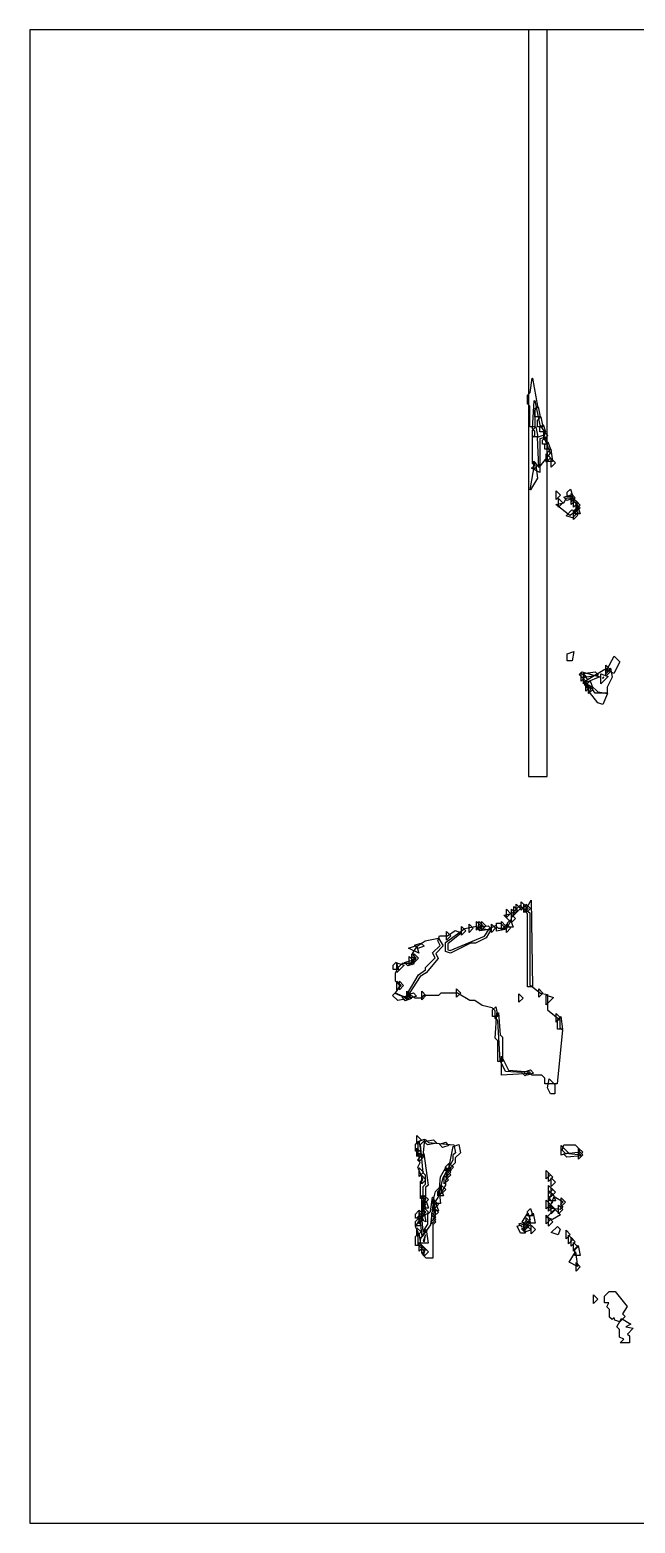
# Model space of a CAD drawing. Header units: millimetres. Extents: x 0 to 289, y 0 to 289.
# Drawn here: x 0 to 117.2, y 0 to 289.1 of the extents above; entities that cross this region are included whole.
import ezdxf

# ---------------------------------------------------------------- set-up
doc = ezdxf.new("R2010")
doc.units = ezdxf.units.MM
for name, color, linetype in [('CUT_OUTLINE', 5, 'Continuous'), ('CUT_SLOT', 1, 'Continuous'), ('ENG_D', 3, 'Continuous'), ('ENG_K', 2, 'Continuous'), ('ENG_L', 4, 'Continuous')]:
    doc.layers.add(name, color=color, linetype=linetype)

msp = doc.modelspace()

# ---------------------------------------------------------------- linework, layer by layer
at = {"layer": 'CUT_OUTLINE'}
msp.add_lwpolyline([(0, 0), (289.14, 0), (289.14, 289.14), (0, 289.14), (0, 0)], close=True, dxfattribs=at)
at = {"layer": 'CUT_SLOT'}
msp.add_lwpolyline([(96.6, 144.57), (100.16, 144.57), (100.16, 289.14), (96.6, 289.14), (96.6, 144.57)], close=True, dxfattribs=at)
msp.add_lwpolyline([(96.6, 144.57), (100.16, 144.57), (100.16, 289.14), (96.6, 289.14), (96.6, 144.57)], close=True, dxfattribs=at)
at = {"layer": 'ENG_D'}
for points in [[(97.34, 205.19), (97.34, 210.21), (97.82, 210.69), (97.82, 211.45), (97.34, 211.94), (97.65, 217.33), (97.83, 217.34), (98.77, 212.61), (99.78, 211.11), (99.46, 210.16), (98.79, 209.93), (98.79, 203.45), (97.18, 204.26), (97.72, 204.81), (97.34, 205.19)], [(99.27, 208.9), (99.27, 209.72), (99.86, 210.31), (100.33, 208.9), (99.27, 208.9)], [(99.75, 208.76), (100.34, 209.35), (100.81, 207.94), (99.75, 207.94), (99.75, 208.76)], [(99.99, 205.43), (99.99, 207.07), (100.82, 206.25), (99.99, 205.43)], [(103.23, 197.58), (102.4, 196.75), (102.4, 198.4), (103.23, 197.58)], [(104.02, 198.02), (103.4, 198.65), (104.64, 199.06), (105.26, 198.44), (104.02, 198.02)], [(104.81, 197.24), (104.81, 198.88), (105.63, 198.06), (104.81, 197.24)], [(105.29, 198.4), (106.12, 197.58), (105.29, 196.75), (105.29, 198.4)], [(105.78, 197.44), (106.6, 196.61), (105.78, 195.79), (105.78, 197.44)], [(106.22, 195.75), (105.12, 194.65), (103.88, 195.06), (104.99, 196.17), (106.22, 195.75)], [(107.46, 163.02), (111.35, 165.35), (111.8, 164.91), (112.43, 165.54), (112.77, 163.81), (111.8, 161.86), (111.8, 160.71), (109.51, 160.71), (108.4, 162.27), (107.94, 161.82), (107.46, 162.3), (107.46, 163.02)], [(110.9, 163.69), (110.94, 163.57), (111.15, 163.77), (110.9, 163.69)], [(92.13, 87.48), (91.08, 89.57), (90.6, 97.24), (90.11, 97.72), (90.11, 99.17), (89.51, 99.78), (87.61, 100.25), (86.19, 101.2), (85.23, 101.2), (82.82, 102.64), (79.61, 102.64), (79.13, 102.16), (76.24, 102.16), (75.76, 101.68), (74.63, 101.68), (73.16, 102.56), (75.24, 106.19), (76.62, 107.11), (76.62, 107.56), (78.5, 109.44), (78.01, 110.4), (79.46, 111.85), (79.01, 112.74), (79.34, 113.73), (80.89, 113.73), (82.37, 114.72), (83.62, 114.3), (80.96, 112.17), (80.96, 111.01), (81.43, 110.85), (88.03, 113.68), (88.99, 115.12), (90.16, 115.71), (90.7, 115.17), (92.38, 115.17), (93.28, 116.8), (93.01, 116.52), (91.79, 117.73), (93.37, 118.05), (94.91, 119.58), (96.86, 118.19), (96.86, 104.21), (98.89, 102.63), (100.23, 102.36), (100.23, 99.39), (102.64, 97.46), (102.64, 96), (103.14, 95.51), (102.14, 85.05), (99.75, 85.05), (99.75, 86.16), (99.17, 86.74), (97.29, 86.74), (96.43, 87.17), (95.9, 86.64), (95.31, 87.23), (92.13, 87.48)], [(96.14, 118.21), (96.14, 119.85), (96.96, 119.03), (96.14, 118.21)], [(85.05, 114.35), (85.05, 116), (85.88, 115.17), (85.05, 114.35)], [(88.75, 115.67), (89.42, 115), (87.14, 114.68), (86.47, 115.34), (88.75, 115.67)], [(86.5, 116.48), (87.32, 115.65), (86.5, 114.83), (86.5, 116.48)], [(83.61, 115.51), (84.43, 114.69), (83.61, 113.87), (83.61, 115.51)], [(75.35, 110.36), (73.34, 111.36), (74.85, 111.86), (75.35, 110.36)], [(74.45, 110.21), (75.28, 109.39), (74.45, 108.57), (74.45, 110.21)], [(74.49, 111.9), (75.72, 112.32), (76.34, 111.69), (75.11, 111.28), (74.49, 111.9)], [(71.08, 108.52), (72.49, 108.05), (71.08, 106.64), (71.08, 108.52)], [(72.56, 108.53), (73.79, 108.94), (74.42, 108.32), (73.18, 107.91), (72.56, 108.53)], [(74.79, 108.91), (73.97, 108.09), (73.97, 109.73), (74.79, 108.91)], [(71.56, 103.27), (71.56, 104.91), (72.38, 104.09), (71.56, 103.27)], [(70.78, 102.69), (73.33, 101.6), (71.24, 101.18), (70.26, 102.16), (70.78, 102.69)], [(73.01, 102.98), (73.83, 102.16), (73.01, 101.34), (73.01, 102.98)], [(74.93, 70.98), (74.93, 72.62), (75.76, 71.8), (74.93, 70.98)], [(76.57, 60.19), (76.09, 60.67), (76.57, 61.63), (76.04, 62.16), (76.52, 62.65), (76.14, 63.03), (76.14, 65.16), (76.62, 65.64), (76.62, 67.37), (76.15, 67.84), (75.65, 73.34), (76.62, 74.31), (77.21, 73.72), (82.12, 73.23), (82.42, 71.72), (81.92, 71.22), (81.92, 70.29), (79.98, 66.89), (79.01, 63.03), (78.06, 61.6), (77.58, 57.74), (75.97, 55.49), (75.65, 58.35), (76.57, 60.19)], [(104.29, 71.7), (102.88, 71.23), (102.88, 73.11), (104.29, 71.7)], [(106.26, 72.62), (107.08, 71.8), (106.26, 70.98), (106.26, 72.62)], [(76.24, 70.84), (75.42, 70.02), (75.42, 71.66), (76.24, 70.84)], [(81.2, 68.09), (81.2, 69.73), (82.02, 68.91), (81.2, 68.09)], [(106.78, 71.14), (104, 70.83), (103.32, 71.5), (106.11, 71.81), (106.78, 71.14)], [(76.24, 67.95), (75.42, 67.12), (75.42, 68.77), (76.24, 67.95)], [(76.72, 66.5), (75.9, 65.68), (75.9, 67.32), (76.72, 66.5)], [(80.24, 67.32), (81.06, 66.5), (80.24, 65.68), (80.24, 67.32)], [(80.72, 68.77), (81.54, 67.95), (80.72, 67.12), (80.72, 68.77)], [(80.09, 63.37), (79.03, 63.37), (79.03, 64.19), (79.62, 64.78), (80.09, 63.37)], [(76.72, 62.65), (75.9, 61.82), (75.9, 63.47), (76.72, 62.65)], [(75.9, 62.51), (76.72, 61.68), (75.9, 60.86), (75.9, 62.51)], [(78.31, 60.86), (78.31, 62.51), (79.13, 61.68), (78.31, 60.86)], [(78.31, 61.06), (79.13, 60.24), (78.31, 59.41), (78.31, 61.06)], [(103.27, 62.21), (102.74, 61.68), (103.23, 61.2), (102.73, 60.7), (100.61, 61.01), (101.57, 63.24), (103.27, 62.21)], [(76.24, 59.75), (75.42, 58.93), (75.42, 60.58), (76.24, 59.75)], [(75.42, 59.61), (76.24, 58.79), (75.42, 57.97), (75.42, 59.61)], [(77.83, 58.45), (77.83, 60.1), (78.65, 59.27), (77.83, 58.45)], [(96.58, 57.72), (95.35, 57.31), (94.73, 57.93), (95.96, 58.34), (96.58, 57.72)], [(96.96, 58.31), (96.14, 57.49), (96.14, 59.13), (96.96, 58.31)], [(75.76, 56.38), (74.93, 55.56), (74.93, 57.2), (75.76, 56.38)], [(75.66, 55), (76.76, 56.85), (77.14, 54.21), (75.66, 54.21), (75.66, 55)], [(95.83, 56.35), (95.21, 56.97), (96.44, 57.38), (97.07, 56.76), (95.83, 56.35)], [(76.38, 51.7), (76.38, 53.35), (77.2, 52.53), (76.38, 51.7)]]:
    msp.add_lwpolyline(points, close=True, dxfattribs=at)
at = {"layer": 'ENG_K'}
for points in [[(98.32, 216.29), (97.82, 215.79), (97.82, 212.27), (96.86, 212.27), (96.86, 216.27), (96.38, 216.75), (96.38, 218.4), (96.87, 218.89), (97.27, 221.67), (97.37, 221.67), (98.32, 216.29)], [(97.82, 215.51), (98.45, 216.14), (98.84, 214.2), (97.82, 214.2), (97.82, 215.51)], [(98.31, 212.27), (98.31, 213.58), (98.94, 214.21), (99.32, 212.27), (98.31, 212.27)], [(97.97, 212.28), (98.36, 210.35), (97.34, 210.35), (97.34, 211.65), (97.97, 212.28)], [(99.85, 211.31), (98.79, 211.31), (98.79, 212.13), (99.38, 212.72), (99.85, 211.31)], [(100.33, 210.59), (99.51, 209.77), (99.51, 211.41), (100.33, 210.59)], [(98.32, 202.35), (96.94, 200.05), (96.91, 200.07), (97.78, 205.29), (97.9, 205.29), (98.32, 202.35)], [(100.23, 207.31), (100.89, 207.97), (101.23, 205.53), (100.23, 205.53), (100.23, 207.31)], [(101.78, 205.29), (100.96, 204.46), (100.96, 206.11), (101.78, 205.29)], [(104.09, 198.78), (104.09, 199.6), (104.68, 200.19), (105.15, 198.78), (104.09, 198.78)], [(105.63, 198.54), (104.81, 197.72), (104.81, 199.36), (105.63, 198.54)], [(105.53, 196.23), (106.12, 196.82), (106.59, 195.41), (105.53, 195.41), (105.53, 196.23)], [(105.78, 197.92), (106.6, 197.09), (105.78, 196.27), (105.78, 197.92)], [(106.12, 195.17), (105.29, 194.34), (105.29, 195.99), (106.12, 195.17)], [(105.01, 166.98), (104.09, 166.98), (104.09, 168.35), (105.37, 168.78), (105.01, 166.98)], [(113.19, 167.85), (114.26, 166.78), (113.11, 164.48), (111.71, 165.19), (113.19, 167.85)], [(106.91, 164.84), (110.36, 163.89), (107.89, 162.84), (106.4, 164.33), (106.91, 164.84)], [(111.56, 163.99), (111.56, 165.63), (112.38, 164.81), (111.56, 163.99)], [(109, 161.68), (107.94, 161.68), (107.94, 162.5), (108.53, 163.09), (109, 161.68)], [(108.4, 160.91), (108.8, 162.12), (109.99, 160.94), (111.9, 160.66), (110.97, 158.49), (109.97, 158.82), (108.4, 160.91)], [(97.35, 103.85), (96.38, 103.85), (96.38, 117.96), (95.83, 118.51), (97.09, 120.6), (97.35, 103.85)], [(86.98, 114.83), (86.98, 116.48), (87.8, 115.65), (86.98, 114.83)], [(90.36, 116.14), (91.18, 116.14), (92.29, 115.02), (90.36, 114.64), (90.36, 116.14)], [(94.07, 117.1), (93.25, 116.28), (93.25, 117.92), (94.07, 117.1)], [(81.54, 113.73), (80.72, 112.9), (80.72, 114.55), (81.54, 113.73)], [(73.93, 101.57), (72.7, 101.16), (72.08, 101.79), (73.31, 102.2), (73.93, 101.57)], [(74.9, 102.06), (73.66, 101.64), (73.04, 102.27), (74.28, 102.68), (74.9, 102.06)], [(75.9, 101.34), (75.9, 102.98), (76.72, 102.16), (75.9, 101.34)], [(83.47, 102.64), (82.64, 101.82), (82.64, 103.47), (83.47, 102.64)], [(98.55, 103.47), (99.37, 102.64), (98.55, 101.82), (98.55, 103.47)], [(99.99, 100.38), (99.99, 102.25), (101.4, 101.79), (99.99, 100.38)], [(90.26, 100), (90.65, 98.07), (89.63, 98.07), (89.63, 99.37), (90.26, 100)], [(90.6, 93.39), (90.11, 93.88), (90.43, 98.79), (90.75, 98.79), (91.07, 94.56), (91.56, 94.07), (91.56, 89.39), (90.6, 89.39), (90.6, 93.39)], [(101.92, 97), (101.92, 98.65), (102.74, 97.82), (101.92, 97)], [(102.16, 95.66), (102.16, 97.44), (102.81, 98.09), (103.16, 95.66), (102.16, 95.66)], [(92.68, 87.69), (96.86, 87.37), (96.86, 87.05), (91.32, 86.73), (91.32, 90.41), (92.68, 87.69)], [(96.93, 87.74), (97.55, 87.12), (96.31, 86.71), (95.69, 87.33), (96.93, 87.74)], [(100.81, 83.13), (100.22, 84.3), (100.57, 86.02), (101.68, 84.91), (101.68, 83.13), (100.81, 83.13)], [(74.93, 73.39), (74.93, 75.03), (75.76, 74.21), (74.93, 73.39)], [(75.18, 71.08), (75.18, 73.9), (76.41, 74.32), (76.12, 71.08), (75.18, 71.08)], [(78.15, 74.23), (78.8, 73.58), (77.02, 73.23), (76.37, 73.88), (78.15, 74.23)], [(81.16, 73.14), (79.93, 72.73), (79.31, 73.35), (80.54, 73.76), (81.16, 73.14)], [(83.07, 73.32), (83.39, 71.72), (82.4, 70.74), (82.4, 69.77), (81.05, 68.42), (81.95, 72.95), (83.07, 73.32)], [(76.62, 64.96), (76.62, 62.89), (75.66, 62.89), (75.66, 66.12), (76.1, 66.56), (75.15, 68.92), (75.61, 69.83), (75.08, 70.36), (76.31, 71.6), (77.12, 65.45), (76.62, 64.96)], [(81.53, 68.19), (80.48, 68.19), (80.48, 69.01), (81.06, 69.6), (81.53, 68.19)], [(106.26, 70.5), (106.26, 72.14), (107.08, 71.32), (106.26, 70.5)], [(80.48, 66.4), (80.48, 65.47), (79.18, 63.31), (79.52, 67.06), (80.59, 68.85), (80.98, 66.9), (80.48, 66.4)], [(99.99, 66.64), (99.99, 68.29), (100.82, 67.47), (99.99, 66.64)], [(100.47, 67.81), (101.3, 66.98), (100.47, 66.16), (100.47, 67.81)], [(101.78, 66.02), (100.96, 65.2), (100.96, 66.84), (101.78, 66.02)], [(78.57, 64.22), (79.21, 64.86), (79.54, 61.92), (78, 61.92), (78.57, 64.22)], [(100.47, 63.75), (100.47, 65.4), (101.3, 64.57), (100.47, 63.75)], [(100.47, 62.79), (100.47, 64.43), (101.3, 63.61), (100.47, 62.79)], [(100.72, 63.23), (101.3, 63.82), (101.77, 62.41), (100.72, 62.41), (100.72, 63.23)], [(101.78, 64.09), (100.96, 63.27), (100.96, 64.91), (101.78, 64.09)], [(75.18, 53.87), (75.18, 56.32), (74.66, 57.36), (75.82, 59.29), (76.13, 56.49), (76.15, 56.47), (77.1, 57.9), (77.1, 59.85), (77.6, 60.35), (78, 63.13), (78.18, 63.13), (78.56, 59.71), (78.12, 58.84), (78.65, 58.31), (78.07, 57.73), (78.07, 51.32), (76.76, 51.32), (76.04, 52.04), (76.52, 52.53), (75.18, 53.87)], [(75.9, 62.99), (76.72, 62.16), (75.9, 61.34), (75.9, 62.99)], [(77.2, 60.96), (76.14, 60.96), (76.14, 61.78), (76.73, 62.37), (77.2, 60.96)], [(76.38, 61.82), (76.38, 63.47), (77.2, 62.65), (76.38, 61.82)], [(77.2, 60.24), (76.38, 59.41), (76.38, 61.06), (77.2, 60.24)], [(96.38, 60.34), (96.97, 60.92), (97.44, 59.51), (96.38, 59.51), (96.38, 60.34)], [(99.99, 60.86), (99.99, 62.51), (100.82, 61.68), (99.99, 60.86)], [(102.79, 59.71), (101.23, 58.77), (100.03, 59.17), (101.68, 60.82), (102.79, 59.71)], [(101.3, 62.16), (100.47, 61.34), (100.47, 62.99), (101.3, 62.16)], [(101.3, 61.2), (100.47, 60.38), (100.47, 62.02), (101.3, 61.2)], [(100.96, 59.9), (100.96, 61.54), (101.78, 60.72), (100.96, 59.9)], [(103.23, 60.72), (102.4, 59.9), (102.4, 61.54), (103.23, 60.72)], [(102.88, 62.99), (103.71, 62.16), (102.88, 61.34), (102.88, 62.99)], [(76.71, 58.36), (75.01, 59.21), (76.29, 60.48), (76.71, 58.36)], [(95.95, 56.14), (95.03, 56.14), (94.35, 57.49), (95.6, 57.9), (95.95, 56.14)], [(95.35, 58.27), (96.44, 60.09), (96.9, 58.73), (95.9, 57.73), (95.35, 58.27)], [(97.88, 58.07), (96.86, 58.07), (96.86, 59.37), (97.49, 60), (97.88, 58.07)], [(100.82, 58.79), (99.99, 57.97), (99.99, 59.61), (100.82, 58.79)], [(101.3, 58.31), (100.47, 57.49), (100.47, 59.13), (101.3, 58.31)], [(76.61, 55.82), (76.2, 54.61), (76.42, 54.53), (76.61, 55.81), (76.61, 55.82)], [(97.92, 56.86), (97.1, 56.04), (97.1, 57.69), (97.92, 56.86)], [(102.68, 56.93), (102.31, 55.84), (100.99, 56.28), (102.16, 57.45), (102.68, 56.93)], [(104.67, 55.9), (103.85, 55.08), (103.85, 56.72), (104.67, 55.9)], [(104.33, 55.76), (105.15, 54.94), (104.33, 54.11), (104.33, 55.76)], [(105.63, 54.45), (104.81, 53.63), (104.81, 55.28), (105.63, 54.45)], [(104.47, 50.5), (105.68, 52.51), (106.08, 49.7), (104.47, 50.5)], [(105.29, 52.67), (105.29, 54.31), (106.12, 53.49), (105.29, 52.67)], [(105.53, 53.11), (106.16, 53.74), (106.55, 51.8), (105.53, 51.8), (105.53, 53.11)], [(105.78, 50.46), (106.6, 49.64), (105.78, 48.81), (105.78, 50.46)], [(109.15, 44.19), (109.97, 43.37), (109.15, 42.55), (109.15, 44.19)]]:
    msp.add_lwpolyline(points, close=True, dxfattribs=at)
at = {"layer": 'ENG_L'}
for points in [[(98.58, 204.38), (98.3, 210.28), (99.41, 210.65), (100.75, 207.17), (98.58, 204.38)], [(97.58, 205.63), (98.41, 204.81), (97.58, 203.98), (97.58, 205.63)], [(101.92, 198.2), (101.92, 199.85), (102.74, 199.02), (101.92, 198.2)], [(106.02, 197.19), (106.02, 195.99), (104.55, 195.12), (101.84, 197.23), (103.44, 197.55), (103.94, 198.54), (104.67, 198.54), (106.02, 197.19)], [(107.19, 164.5), (109.48, 164.82), (110.14, 164.16), (107.86, 163.83), (107.19, 164.5)], [(111.56, 164.47), (111.56, 166.11), (112.38, 165.29), (111.56, 164.47)], [(107.56, 163.84), (106.74, 163.02), (106.74, 164.67), (107.56, 163.84)], [(107.22, 164.18), (108.04, 163.36), (107.22, 162.54), (107.22, 164.18)], [(107.7, 162.74), (108.53, 161.92), (107.7, 161.09), (107.7, 162.74)], [(108.19, 162.26), (109.01, 161.43), (108.19, 160.61), (108.19, 162.26)], [(110.59, 162.54), (110.59, 164.42), (112, 163.95), (110.59, 162.54)], [(92.28, 118.89), (93.11, 118.06), (92.28, 117.24), (92.28, 118.89)], [(93.25, 118.89), (94.07, 118.06), (93.25, 117.24), (93.25, 118.89)], [(93.73, 117.72), (93.73, 119.37), (94.55, 118.55), (93.73, 117.72)], [(95.03, 119.03), (94.21, 118.21), (94.21, 119.85), (95.03, 119.03)], [(95.17, 118.69), (95.17, 120.33), (96, 119.51), (95.17, 118.69)], [(95.66, 119.85), (96.48, 119.03), (95.66, 118.21), (95.66, 119.85)], [(86.32, 112.28), (85.35, 112.28), (81.46, 110.33), (80.48, 110.66), (80.48, 112.4), (84.23, 115.16), (86.82, 115.68), (87.34, 115.16), (89.3, 114.88), (88.36, 113.3), (86.32, 112.28)], [(87.46, 116.48), (88.29, 115.65), (87.46, 114.83), (87.46, 116.48)], [(89.39, 114.35), (89.39, 116), (90.21, 115.17), (89.39, 114.35)], [(91.32, 114.83), (91.32, 116.48), (92.14, 115.65), (91.32, 114.83)], [(93.11, 115.17), (92.28, 114.35), (92.28, 116), (93.11, 115.17)], [(92.52, 115.41), (92.52, 116.24), (93.11, 116.82), (93.58, 115.41), (92.52, 115.41)], [(79.08, 109.36), (76.78, 106.55), (75.59, 105.84), (72.86, 101.62), (70.72, 102.54), (71.73, 104.06), (70.84, 104.95), (70.84, 106.56), (71.36, 107.61), (72.18, 108.43), (73.63, 108.43), (74.64, 109.44), (74.18, 110.36), (75, 111.73), (76.53, 112.75), (79.15, 113.27), (80.06, 111.76), (78.6, 110.31), (79.08, 109.36)], [(74.79, 109.39), (73.97, 108.57), (73.97, 110.21), (74.79, 109.39)], [(70.36, 107.22), (70.36, 108.04), (70.94, 108.63), (71.41, 107.22), (70.36, 107.22)], [(73.49, 108.09), (73.49, 109.73), (74.31, 108.91), (73.49, 108.09)], [(71.9, 104.09), (71.08, 103.27), (71.08, 104.91), (71.9, 104.09)], [(94.69, 102.5), (95.51, 101.68), (94.69, 100.86), (94.69, 102.5)], [(74.69, 72.04), (74.69, 73.35), (75.32, 73.98), (75.71, 72.04), (74.69, 72.04)], [(103.74, 71.57), (103.09, 72.22), (103.43, 73.25), (105.63, 73.25), (106.53, 72.35), (106.18, 71.3), (103.74, 71.57)], [(80.72, 68.29), (81.54, 67.47), (80.72, 66.64), (80.72, 68.29)], [(79.75, 65.4), (80.58, 64.57), (79.75, 63.75), (79.75, 65.4)], [(75.9, 60.38), (75.9, 62.02), (76.72, 61.2), (75.9, 60.38)], [(75.9, 61.06), (76.72, 60.24), (75.9, 59.41), (75.9, 61.06)], [(78.65, 61.89), (79.12, 60.48), (78.07, 60.48), (78.07, 61.3), (78.65, 61.89)], [(74.69, 59.03), (74.69, 59.85), (75.28, 60.44), (75.75, 59.03), (74.69, 59.03)], [(75.28, 59), (75.75, 57.59), (74.69, 57.59), (74.69, 58.41), (75.28, 59)], [(77.83, 57.97), (77.83, 59.61), (78.65, 58.79), (77.83, 57.97)], [(95.66, 58.17), (96.48, 57.35), (95.66, 56.52), (95.66, 58.17)], [(96.14, 58.65), (96.96, 57.83), (96.14, 57), (96.14, 58.65)], [(75.35, 56.17), (75.69, 53.73), (74.69, 53.73), (74.69, 55.52), (75.35, 56.17)], [(75.42, 54.31), (76.24, 53.49), (75.42, 52.67), (75.42, 54.31)], [(75.9, 53.83), (76.72, 53.01), (75.9, 52.19), (75.9, 53.83)], [(113.36, 44.82), (115.71, 41.94), (114.76, 40.51), (115.27, 40), (114.27, 39), (113.3, 39.32), (113.14, 39.79), (112.76, 39.42), (112.28, 39.9), (112.28, 41.34), (111.75, 41.88), (112.13, 42.65), (111.32, 42.65), (111.32, 43.95), (112.18, 44.82), (113.36, 44.82)], [(114.21, 35.99), (114.21, 37.49), (113.66, 38.03), (114.61, 39.6), (116.4, 38.53), (115.39, 38.03), (116.87, 37.74), (115.75, 36.62), (116.14, 36.24), (116.14, 34.94), (114.35, 34.94), (115.01, 35.59), (114.21, 35.99)]]:
    msp.add_lwpolyline(points, close=True, dxfattribs=at)

doc.saveas('drawing.dxf')
